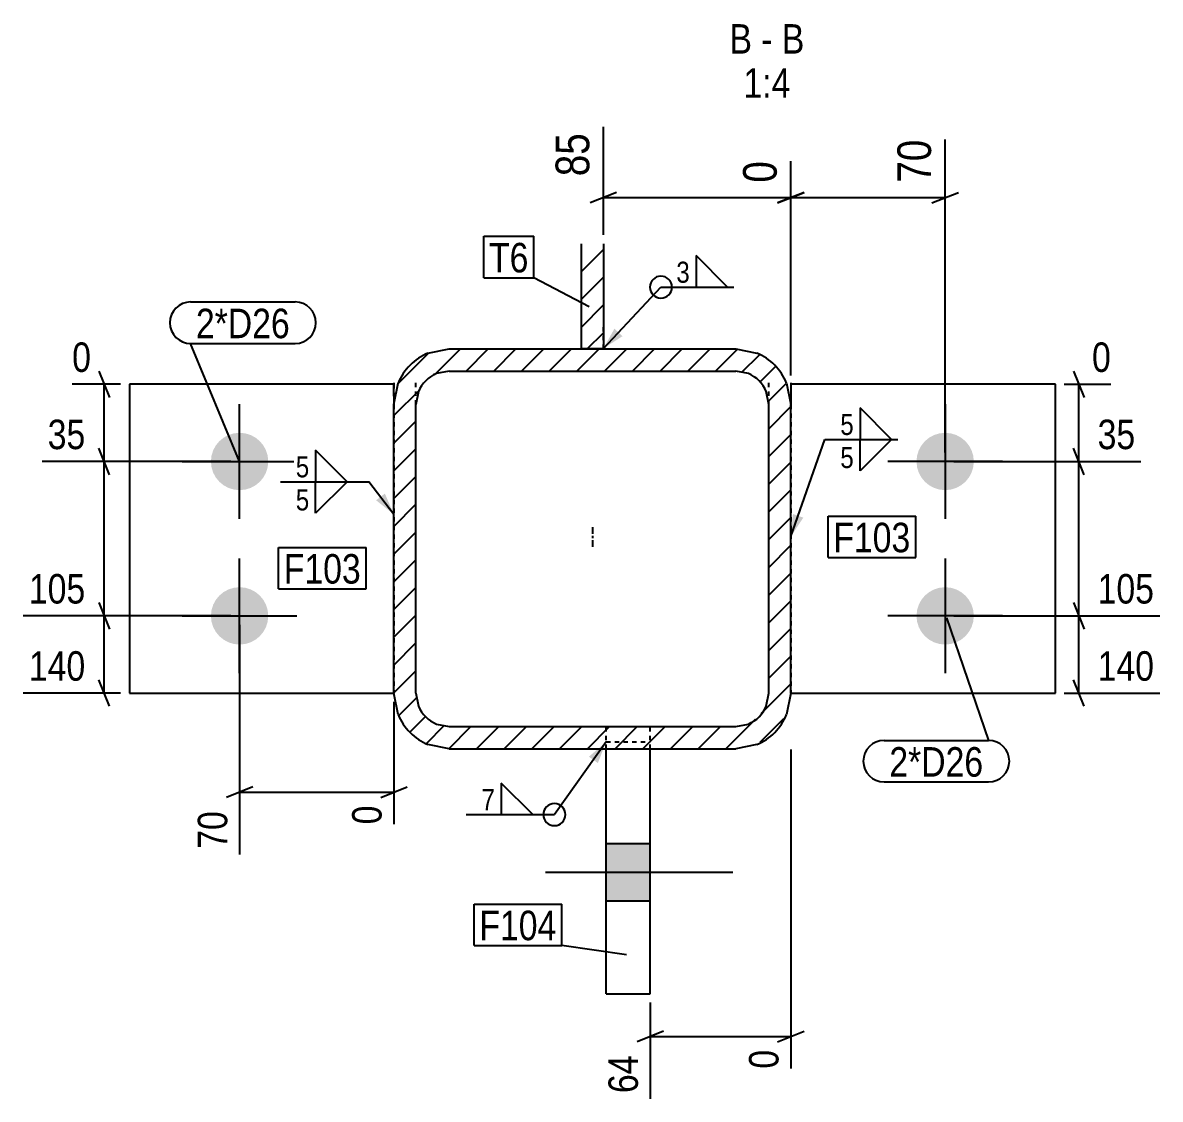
# Model space of a CAD drawing. Header units: millimetres. Extents: x 14 to 46123, y 9 to 937.
# Drawn here: x 26953 to 27468, y 9 to 497 of the extents above; entities that cross this region are included whole.
import ezdxf

# ---------------------------------------------------------------- set-up
doc = ezdxf.new("R2010")
doc.units = ezdxf.units.MM
doc.linetypes.add('DXK_LINE_DOT2', pattern=[3.9198, 1.9599, -1.9599])
doc.linetypes.add('DXK_LINE_DOT3', pattern=[5.9187, 2.979, -0.9799, 0.9799, -0.9799])
for name, color, linetype in [('MÅLSÆTNING', 7, 'Continuous'), ('STÅL', 7, 'Continuous'), ('TEKST', 7, 'Continuous')]:
    doc.layers.add(name, color=color, linetype=linetype)
doc.styles.add('Arial Narrow', font='ARIALN.TTF', dxfattribs={"height": 0.2})

msp = doc.modelspace()

# ---------------------------------------------------------------- hatches: boundary and pattern name
at = {"layer": 'STÅL', "linetype": 'Continuous'}
h = msp.add_hatch(dxfattribs=at)
h.set_pattern_fill('', scale=2.8, style=0, pattern_type=0)
h.set_pattern_definition([(45, (27205.853, 397.165), (-6.2862, 6.2862), [])])
h.paths.add_polyline_path([(27215.85, 397.17), (27205.85, 397.17), (27205.85, 349.56), (27215.85, 349.56)])
h = msp.add_hatch(dxfattribs=at)
h.set_pattern_fill('', scale=2.8, style=0, pattern_type=0)
h.set_pattern_definition([(45, (27298.95, 334.015), (-6.28618, 6.28618), [])])
h.paths.add_polyline_path([(27300.85, 324.38), (27298.95, 334.01), (27293.53, 342.19), (27285.42, 347.65), (27275.85, 349.56), (27145.85, 349.56), (27136.29, 347.65), (27128.18, 342.19), (27122.76, 334.01), (27120.85, 324.38), (27120.85, 193.4), (27122.76, 183.76), (27128.18, 175.59), (27136.29, 170.13), (27145.85, 168.21), (27275.85, 168.21), (27285.42, 170.13), (27293.53, 175.59), (27298.95, 183.76), (27300.85, 193.4)])
h.paths.add_polyline_path([(27289.71, 187.62), (27286.46, 182.71), (27281.59, 179.44), (27275.85, 178.29), (27145.85, 178.29), (27140.11, 179.44), (27135.25, 182.71), (27132, 187.62), (27130.85, 193.4), (27130.85, 324.38), (27132, 330.16), (27135.25, 335.06), (27140.11, 338.34), (27145.85, 339.49), (27275.85, 339.49), (27281.59, 338.34), (27286.46, 335.06), (27289.71, 330.16), (27290.85, 324.38), (27290.85, 193.4)])
for points in [[(27050.85, 311.49, -1), (27050.85, 285.49, -1)], [(27370.85, 285.49, -1), (27370.85, 311.49, -1)], [(27050.85, 241.49, -1), (27050.85, 215.49, -1)], [(27370.85, 215.49, -1), (27370.85, 241.49, -1)], [(27237.1, 99.32), (27237.1, 125.32), (27217.1, 125.32), (27217.1, 99.32)]]:
    msp.add_hatch(color=96, dxfattribs=at).paths.add_polyline_path(points)
at = {"layer": 'TEKST', "linetype": 'Continuous'}
for points in [[(27224.52, 355.3), (27215.85, 349.71), (27220.87, 358.72)], [(27116.73, 283.94), (27120.85, 274.49), (27112.77, 280.89)], [(27306.52, 273.03), (27300.85, 264.42), (27301.8, 274.68)], [(27209.27, 164.65), (27217.1, 171.35), (27213.34, 161.75)]]:
    msp.add_hatch(color=3, dxfattribs=at).paths.add_polyline_path(points)

# ---------------------------------------------------------------- linework, layer by layer
at = {"layer": 'MÅLSÆTNING', "color": 7, "linetype": 'Continuous'}
for p, q in [((27215.85, 401.17), (27215.85, 450.23)), ((27370.85, 302.49), (27370.85, 444.4)), ((27300.85, 337.49), (27300.85, 434.65)), ((27300.85, 337.49), (27300.85, 434.65)), ((27221.85, 420.5), (27209.85, 415.7)), ((27215.85, 418.1), (27300.85, 418.1)), ((27306.85, 420.5), (27294.85, 415.7)), ((27294.85, 415.7), (27306.85, 420.5)), ((27300.85, 418.1), (27370.85, 418.1)), ((27364.85, 415.7), (27376.85, 420.5)), ((26987.05, 339.49), (26991.85, 327.49)), ((27429.06, 339.49), (27433.86, 327.49)), ((26996.85, 333.49), (26974.92, 333.49)), ((26989.45, 298.49), (26989.45, 333.49)), ((27424.85, 333.49), (27445.99, 333.49)), ((27431.46, 298.49), (27431.46, 333.49)), ((26991.85, 292.49), (26987.05, 304.49)), ((26991.85, 292.49), (26987.05, 304.49)), ((27433.86, 292.49), (27429.06, 304.49)), ((27433.86, 292.49), (27429.06, 304.49)), ((27046.85, 298.49), (26961.28, 298.49)), ((27046.85, 298.49), (26961.28, 298.49)), ((26989.45, 228.49), (26989.45, 298.49)), ((27374.85, 298.49), (27459.62, 298.49)), ((27374.85, 298.49), (27459.62, 298.49)), ((27431.46, 228.49), (27431.46, 298.49)), ((26987.05, 234.49), (26991.85, 222.49)), ((26987.05, 234.49), (26991.85, 222.49)), ((27429.06, 234.49), (27433.86, 222.49)), ((27429.06, 234.49), (27433.86, 222.49)), ((27046.85, 228.49), (26952.75, 228.49)), ((27046.85, 228.49), (26952.75, 228.49)), ((26989.45, 193.49), (26989.45, 228.49)), ((27374.85, 228.49), (27468.15, 228.49)), ((27374.85, 228.49), (27468.15, 228.49)), ((27431.46, 193.49), (27431.46, 228.49)), ((27050.85, 224.49), (27050.85, 120.36)), ((26991.85, 187.49), (26987.05, 199.49)), ((27433.86, 187.49), (27429.06, 199.49)), ((26996.85, 193.49), (26952.75, 193.49)), ((27424.85, 193.49), (27468.15, 193.49)), ((27120.85, 189.49), (27120.85, 133.99)), ((27300.85, 167.88), (27300.85, 23.23)), ((27056.85, 150.92), (27044.85, 146.12)), ((27114.85, 146.12), (27126.85, 150.92)), ((27050.85, 148.52), (27120.85, 148.52)), ((27237.1, 53.2), (27237.1, 9.6)), ((27243.1, 40.16), (27231.1, 35.36)), ((27237.1, 37.76), (27300.85, 37.76)), ((27294.85, 35.36), (27306.85, 40.16))]:
    msp.add_line(p, q, dxfattribs=at)
at = {"layer": 'STÅL', "color": 2, "linetype": 'Continuous'}
for p, q in [((27205.85, 349.56), (27205.85, 397.17)), ((27215.85, 397.17), (27215.85, 349.56)), ((27136.29, 347.65), (27145.85, 349.56)), ((27145.85, 349.56), (27275.85, 349.56)), ((27215.85, 349.56), (27205.85, 349.56)), ((27275.85, 349.56), (27285.42, 347.65)), ((27145.85, 339.49), (27140.11, 338.34)), ((27145.85, 339.49), (27275.85, 339.49)), ((27281.59, 338.34), (27275.85, 339.49)), ((27120.85, 333.49), (27000.85, 333.49)), ((27000.85, 333.49), (27000.85, 193.49)), ((27120.85, 334.17), (27120.85, 333.49)), ((27120.85, 324.38), (27122.76, 334.01)), ((27120.85, 328.07), (27120.85, 333.49)), ((27298.95, 334.01), (27300.85, 324.38)), ((27300.85, 334.17), (27300.85, 333.49)), ((27300.85, 333.49), (27300.85, 328.07)), ((27420.85, 333.49), (27300.85, 333.49)), ((27420.85, 193.49), (27420.85, 333.49)), ((27120.85, 328.07), (27120.85, 324.38)), ((27132, 330.16), (27130.85, 324.38)), ((27290.85, 324.38), (27289.71, 330.16)), ((27300.85, 328.07), (27300.85, 324.38)), ((27120.85, 193.4), (27120.85, 324.38)), ((27130.85, 193.4), (27130.85, 324.38)), ((27290.85, 193.4), (27290.85, 324.38)), ((27300.85, 193.4), (27300.85, 324.38)), ((27000.85, 193.49), (27120.83, 193.49)), ((27122.76, 183.76), (27120.85, 193.4)), ((27130.85, 193.4), (27132, 187.62)), ((27289.71, 187.62), (27290.85, 193.4)), ((27300.85, 193.4), (27298.95, 183.76)), ((27300.87, 193.49), (27420.85, 193.49)), ((27140.11, 179.44), (27145.85, 178.29)), ((27145.85, 178.29), (27275.85, 178.29)), ((27275.85, 178.29), (27281.59, 179.44)), ((27145.85, 168.21), (27136.29, 170.13)), ((27145.85, 168.21), (27275.85, 168.21)), ((27217.1, 57.2), (27217.1, 168.21)), ((27237.1, 57.2), (27237.1, 168.21)), ((27285.42, 170.13), (27275.85, 168.21)), ((27217.1, 57.2), (27237.1, 57.2))]:
    msp.add_line(p, q, dxfattribs=at)
at = {"layer": 'STÅL', "color": 7, "linetype": 'DXK_LINE_DOT2'}
for p, q in [((27205.85, 349.56), (27205.85, 359.35)), ((27215.85, 349.56), (27215.85, 359.35)), ((27120.85, 333.49), (27120.85, 328.07)), ((27130.85, 324.38), (27130.85, 334.17)), ((27290.85, 324.38), (27290.85, 334.17)), ((27300.85, 333.49), (27300.85, 328.07)), ((27120.85, 328.07), (27120.85, 193.49)), ((27300.85, 328.07), (27300.85, 193.49)), ((27130.85, 193.4), (27130.85, 203.19)), ((27290.85, 193.4), (27290.85, 203.19)), ((27120.85, 193.49), (27120.83, 193.49)), ((27120.85, 193.4), (27120.85, 193.49)), ((27300.85, 193.49), (27300.87, 193.49)), ((27300.85, 193.4), (27300.85, 193.49)), ((27217.1, 168.21), (27217.1, 178)), ((27237.1, 168.21), (27237.1, 178)), ((27217.1, 171.35), (27237.1, 171.35))]:
    msp.add_line(p, q, dxfattribs=at)
at = {"layer": 'STÅL', "color": 96, "linetype": 'Continuous'}
for p, q in [((27050.85, 272.49), (27050.85, 324.49)), ((27370.85, 324.49), (27370.85, 272.49)), ((27024.85, 298.49), (27076.85, 298.49)), ((27396.85, 298.49), (27344.85, 298.49)), ((27050.85, 202.49), (27050.85, 254.49)), ((27370.85, 254.49), (27370.85, 202.49)), ((27024.85, 228.49), (27076.85, 228.49)), ((27396.85, 228.49), (27344.85, 228.49)), ((27217.1, 125.32), (27237.1, 125.32)), ((27189.6, 112.32), (27274.6, 112.32)), ((27217.1, 99.32), (27237.1, 99.32))]:
    msp.add_line(p, q, dxfattribs=at)
at = {"layer": 'STÅL', "color": 7, "linetype": 'DXK_LINE_DOT3'}
msp.add_line((27210.85, 268.68), (27210.85, 258.89), dxfattribs=at)
at = {"layer": 'STÅL', "color": 2, "linetype": 'Continuous'}
for centre, radius, start, end in [((27145.98, 324.5), 25.09, 112.7149, 157.7138), ((27275.73, 324.5), 25.09, 22.2862, 67.2851), ((27145.93, 324.45), 15.06, 112.7149, 157.7138), ((27275.78, 324.45), 15.06, 22.2862, 67.2851), ((27145.93, 193.33), 15.06, 202.2862, 247.2851), ((27275.78, 193.33), 15.06, 292.7149, 337.7138), ((27145.98, 193.28), 25.09, 202.2862, 247.2851), ((27275.73, 193.28), 25.09, 292.7149, 337.7138)]:
    msp.add_arc(centre, radius, start, end, dxfattribs=at)
at = {"layer": 'TEKST', "color": 3, "linetype": 'Continuous'}
for p, q in [((27215.85, 349.71), (27241.92, 377.52)), ((27300.85, 264.42), (27316.3, 308.5)), ((27120.85, 274.49), (27109.44, 289.3)), ((27217.1, 171.35), (27193.65, 138.4))]:
    msp.add_line(p, q, dxfattribs=at)
for centre, start, end in [((27241.92, 377.52), 90, 270), ((27193.65, 138.4), 90, 270), ((27193.65, 138.4), 270, 90)]:
    msp.add_arc(centre, 5, start, end, dxfattribs=at)

# ---------------------------------------------------------------- wipeouts: each hides what was drawn before it
at = {"color": 0, "linetype": 'Continuous'}
for points, layer in [([(27212.65, 450.52), (27190.25, 450.52), (27190.25, 424.62), (27212.65, 424.62)], 'MÅLSÆTNING'), ([(26983.7, 301.29), (26983.7, 320.89), (26961.03, 320.89), (26961.03, 301.29)], 'MÅLSÆTNING'), ([(27459.87, 301.29), (27459.87, 320.89), (27437.21, 320.89), (27437.21, 301.29)], 'MÅLSÆTNING'), ([(26983.7, 231.29), (26983.7, 250.89), (26952.5, 250.89), (26952.5, 231.29)], 'MÅLSÆTNING'), ([(27468.4, 231.29), (27468.4, 250.89), (27437.21, 250.89), (27437.21, 231.29)], 'MÅLSÆTNING'), ([(26983.7, 196.29), (26983.7, 215.89), (26952.5, 215.89), (26952.5, 196.29)], 'MÅLSÆTNING'), ([(27468.4, 196.29), (27468.4, 215.89), (27437.21, 215.89), (27437.21, 196.29)], 'MÅLSÆTNING'), ([(27048.05, 142.77), (27028.45, 142.77), (27028.45, 120.11), (27048.05, 120.11)], 'MÅLSÆTNING'), ([(27234.3, 32.01), (27214.7, 32.01), (27214.7, 9.35), (27234.3, 9.35)], 'MÅLSÆTNING'), ([(27283.27, 483.39), (27283.27, 497.39), (27273.04, 497.39), (27273.04, 483.39)], 'TEKST'), ([(27292.57, 483.39), (27292.57, 497.39), (27287.47, 497.39), (27287.47, 483.39)], 'TEKST'), ([(27307, 483.39), (27307, 497.39), (27296.77, 497.39), (27296.77, 483.39)], 'TEKST'), ([(27300.68, 463.39), (27300.68, 477.39), (27279.35, 477.39), (27279.35, 463.39)], 'TEKST')]:
    msp.add_wipeout(points, dxfattribs=at).dxf.layer = layer
at = {"color": 0}
for points in [[(27181.87, 384.21), (27181.87, 398.21), (27163.97, 398.21), (27163.97, 384.21)], [(27255.81, 378.72), (27255.81, 390.32), (27248.12, 390.32), (27248.12, 378.72)], [(27073.67, 354.39), (27073.67, 368.39), (27031.04, 368.39), (27031.04, 354.39)], [(27330.19, 309.7), (27330.19, 321.3), (27322.5, 321.3), (27322.5, 309.7)], [(27355.08, 257.34), (27355.08, 271.34), (27320.12, 271.34), (27320.12, 257.34)], [(27105.85, 243.13), (27105.85, 257.13), (27070.89, 257.13), (27070.89, 243.13)], [(27388.16, 155.61), (27388.16, 169.61), (27345.53, 169.61), (27345.53, 155.61)], [(27167.45, 139.6), (27167.45, 151.2), (27159.75, 151.2), (27159.75, 139.6)], [(27194.56, 81.45), (27194.56, 95.45), (27159.6, 95.45), (27159.6, 81.45)]]:
    msp.add_wipeout(points, dxfattribs=at).dxf.layer = 'TEKST'

# ---------------------------------------------------------------- next in the draw order: linework, layer by layer
at = {"layer": 'TEKST', "color": 3, "linetype": 'Continuous'}
for p, q in [((27272.16, 377.52), (27257.87, 391.8)), ((27257.87, 391.8), (27257.87, 377.52)), ((27241.92, 377.52), (27275.01, 377.52)), ((27257.87, 377.52), (27272.16, 377.52)), ((27346.53, 308.5), (27332.25, 322.79)), ((27332.25, 322.79), (27332.25, 308.5)), ((27332.25, 308.5), (27346.53, 308.5)), ((27183.79, 138.4), (27169.5, 152.68)), ((27169.5, 152.68), (27169.5, 138.4)), ((27153.55, 138.4), (27193.65, 138.4)), ((27169.5, 138.4), (27183.79, 138.4))]:
    msp.add_line(p, q, dxfattribs=at)
msp.add_arc((27241.92, 377.52), 5, 270, 90, dxfattribs=at)

# ---------------------------------------------------------------- next in the draw order: texts
at = {"layer": 'MÅLSÆTNING', "color": 3, "linetype": 'Continuous', "style": 'Arial Narrow'}
for s, height, p in [('85', 15.271, (27209.45, 427.82)), ('70', 13.362, (27045.25, 122.91)), ('64', 13.362, (27231.5, 12.15))]:
    msp.add_text(s, height=height, rotation=90.0002, dxfattribs=at).set_placement(p)
for s, p in [('35', (26963.83, 304.09)), ('35', (27440.01, 304.09)), ('105', (26955.3, 234.09)), ('105', (27440.01, 234.09)), ('140', (26955.3, 199.09)), ('140', (27440.01, 199.09))]:
    msp.add_text(s, height=13.362, dxfattribs=at).set_placement(p)
at = {"layer": 'TEKST', "color": 3, "linetype": 'Continuous', "style": 'Arial Narrow'}
for s, height, p in [('B', 13.36, (27273.04, 483.39)), ('B', 13.36, (27296.77, 483.39)), ('-', 13.36, (27287.47, 483.39)), ('1:4', 13.362, (27279.35, 463.39))]:
    msp.add_text(s, height=height, dxfattribs=at).set_placement(p)
at = {"layer": 'TEKST', "color": 3, "style": 'Arial Narrow'}
for s, p in [('3', (27248.92, 379.52)), ('5', (27323.3, 310.5)), ('7', (27160.55, 140.4))]:
    msp.add_text(s, height=9.54, dxfattribs=at).set_placement(p)

# ---------------------------------------------------------------- next in the draw order: wipeouts: each hides what was drawn before it
at = {"color": 0, "linetype": 'Continuous'}
for points in [[(27367.65, 447.6), (27345.25, 447.6), (27345.25, 421.7), (27367.65, 421.7)], [(27297.65, 437.85), (27275.25, 437.85), (27275.25, 421.7), (27297.65, 421.7)], [(26986.25, 336.29), (26986.25, 355.89), (26972.12, 355.89), (26972.12, 336.29)], [(27448.79, 336.29), (27448.79, 355.89), (27434.66, 355.89), (27434.66, 336.29)], [(27118.05, 145.32), (27098.45, 145.32), (27098.45, 131.19), (27118.05, 131.19)], [(27298.05, 34.56), (27278.45, 34.56), (27278.45, 20.43), (27298.05, 20.43)]]:
    msp.add_wipeout(points, dxfattribs=at).dxf.layer = 'MÅLSÆTNING'
at = {"color": 0}
for points in [[(27181.87, 384.21), (27181.87, 398.21), (27163.97, 398.21), (27163.97, 384.21)], [(27073.67, 354.39), (27073.67, 368.39), (27031.04, 368.39), (27031.04, 354.39)], [(27083.24, 290.5), (27083.24, 302.1), (27075.54, 302.1), (27075.54, 290.5)], [(27355.08, 257.34), (27355.08, 271.34), (27320.12, 271.34), (27320.12, 257.34)], [(27105.85, 243.13), (27105.85, 257.13), (27070.89, 257.13), (27070.89, 243.13)], [(27388.16, 155.61), (27388.16, 169.61), (27345.53, 169.61), (27345.53, 155.61)], [(27194.56, 81.45), (27194.56, 95.45), (27159.6, 95.45), (27159.6, 81.45)]]:
    msp.add_wipeout(points, dxfattribs=at).dxf.layer = 'TEKST'

# ---------------------------------------------------------------- next in the draw order: linework, layer by layer
at = {"layer": 'TEKST', "color": 7, "linetype": 'Continuous'}
for p, q in [((27161.57, 400.61), (27184.27, 400.61)), ((27161.57, 381.81), (27161.57, 400.61)), ((27184.27, 381.81), (27184.27, 400.61)), ((27161.57, 381.81), (27184.27, 381.81)), ((27209.32, 368.59), (27184.27, 381.81)), ((27028.64, 370.79), (27076.07, 370.79)), ((27050.85, 298.49), (27028.64, 351.99)), ((27028.64, 351.99), (27076.07, 351.99)), ((27317.72, 273.74), (27357.48, 273.74)), ((27317.72, 254.94), (27317.72, 273.74)), ((27357.48, 254.94), (27357.48, 273.74)), ((27068.49, 259.53), (27108.25, 259.53)), ((27068.49, 240.73), (27068.49, 259.53)), ((27108.25, 240.73), (27108.25, 259.53)), ((27317.72, 254.94), (27357.48, 254.94)), ((27068.49, 240.73), (27108.25, 240.73)), ((27371.43, 227.67), (27390.56, 172.01)), ((27343.13, 172.01), (27390.56, 172.01)), ((27343.13, 153.21), (27390.56, 153.21)), ((27157.2, 97.85), (27196.96, 97.85)), ((27157.2, 79.05), (27157.2, 97.85)), ((27196.96, 79.05), (27196.96, 97.85)), ((27157.2, 79.05), (27196.96, 79.05)), ((27226.37, 74.82), (27196.96, 79.05))]:
    msp.add_line(p, q, dxfattribs=at)
at = {"layer": 'TEKST', "color": 3, "linetype": 'Continuous'}
for p, q in [((27099.58, 289.3), (27085.29, 303.58)), ((27085.29, 303.58), (27085.29, 289.3)), ((27085.29, 289.3), (27099.58, 289.3))]:
    msp.add_line(p, q, dxfattribs=at)
at = {"layer": 'TEKST', "color": 7, "linetype": 'Continuous'}
for centre, start, end in [((27028.64, 361.39), 90, 270), ((27076.07, 361.39), 270, 90), ((27343.13, 162.61), 90, 270), ((27390.56, 162.61), 270, 90)]:
    msp.add_arc(centre, 9.4, start, end, dxfattribs=at)

# ---------------------------------------------------------------- next in the draw order: texts
at = {"layer": 'MÅLSÆTNING', "color": 3, "linetype": 'Continuous', "style": 'Arial Narrow'}
for s, height, p in [('70', 15.271, (27364.45, 424.9)), ('0', 15.27, (27294.45, 424.9)), ('0', 13.36, (27115.25, 133.99)), ('0', 13.36, (27295.25, 23.23))]:
    msp.add_text(s, height=height, rotation=90.0002, dxfattribs=at).set_placement(p)
for p in [(26974.92, 339.09), (27437.46, 339.09)]:
    msp.add_text('0', height=13.36, dxfattribs=at).set_placement(p)
at = {"layer": 'TEKST', "color": 3, "style": 'Arial Narrow'}
for s, height, p in [('T6', 13.362, (27163.97, 384.21)), ('2*D26', 13.362, (27031.04, 354.39)), ('5', 9.54, (27076.34, 291.3)), ('F103', 13.362, (27320.12, 257.34)), ('F103', 13.362, (27070.89, 243.13)), ('2*D26', 13.362, (27345.53, 155.61)), ('F104', 13.362, (27159.6, 81.45))]:
    msp.add_text(s, height=height, dxfattribs=at).set_placement(p)

# ---------------------------------------------------------------- next in the draw order: wipeouts: each hides what was drawn before it
at = {"color": 0, "linetype": 'Continuous'}
msp.add_wipeout([(27330.19, 294.7), (27330.19, 306.3), (27322.5, 306.3), (27322.5, 294.7)], dxfattribs=at).dxf.layer = 'TEKST'

# ---------------------------------------------------------------- next in the draw order: linework, layer by layer
at = {"layer": 'TEKST', "color": 3, "linetype": 'Continuous'}
for p, q in [((27316.3, 308.5), (27349.39, 308.5)), ((27332.25, 308.5), (27346.53, 308.5)), ((27346.53, 308.5), (27332.25, 294.22)), ((27332.25, 294.22), (27332.25, 308.5))]:
    msp.add_line(p, q, dxfattribs=at)

# ---------------------------------------------------------------- next in the draw order: texts
at = {"layer": 'TEKST', "color": 3, "linetype": 'Continuous', "style": 'Arial Narrow'}
msp.add_text('5', height=9.54, dxfattribs=at).set_placement((27323.3, 295.5))

# ---------------------------------------------------------------- next in the draw order: wipeouts: each hides what was drawn before it
at = {"color": 0, "linetype": 'Continuous'}
msp.add_wipeout([(27083.24, 275.5), (27083.24, 287.1), (27075.54, 287.1), (27075.54, 275.5)], dxfattribs=at).dxf.layer = 'TEKST'

# ---------------------------------------------------------------- next in the draw order: linework, layer by layer
at = {"layer": 'TEKST', "color": 3, "linetype": 'Continuous'}
for p, q in [((27069.34, 289.3), (27109.44, 289.3)), ((27085.29, 289.3), (27099.58, 289.3)), ((27099.58, 289.3), (27085.29, 275.01)), ((27085.29, 275.01), (27085.29, 289.3))]:
    msp.add_line(p, q, dxfattribs=at)

# ---------------------------------------------------------------- next in the draw order: texts
at = {"layer": 'TEKST', "color": 3, "linetype": 'Continuous', "style": 'Arial Narrow'}
msp.add_text('5', height=9.54, dxfattribs=at).set_placement((27076.34, 276.3))

doc.saveas('drawing.dxf')
